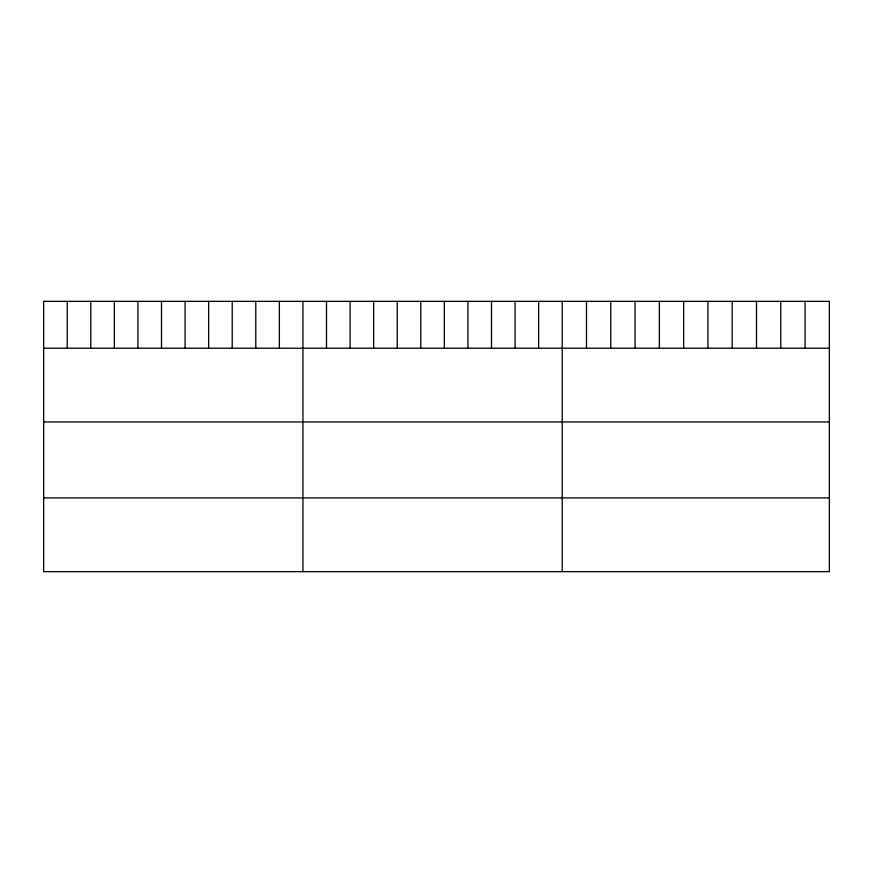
<?xml version="1.0" encoding="UTF-8"?>
<svg xmlns="http://www.w3.org/2000/svg" width="873" height="873" viewBox="0 0 873 873"><rect width="100%" height="100%" fill="white"/><g stroke="black" fill="none" stroke-linecap="round" stroke-linejoin="round"><path stroke-width="1.31" d="M43.65 348.207L829.35 348.207M43.65 421.943L829.35 421.943M43.65 497.916L829.35 497.916M805.07 301.36L805.07 348.207M780.778 301.36L780.778 348.207M756.498 301.36L756.498 348.207M732.207 301.36L732.207 348.207M707.927 301.36L707.927 348.207M683.635 301.36L683.635 348.207M659.355 301.36L659.355 348.207M635.064 301.36L635.064 348.207M610.784 301.36L610.784 348.207M586.492 301.36L586.492 348.207M562.212 301.36L562.212 571.64M538.641 301.36L538.641 348.207M515.07 301.36L515.07 348.207M491.499 301.36L491.499 348.207M467.928 301.36L467.928 348.207M444.357 301.36L444.357 348.207M420.786 301.36L420.786 348.207M397.215 301.36L397.215 348.207M373.644 301.36L373.644 348.207M350.073 301.36L350.073 348.207M326.502 301.36L326.502 348.207M302.931 301.36L302.931 571.64M279.36 301.36L279.36 348.207M255.789 301.36L255.789 348.207M232.218 301.36L232.218 348.207M208.647 301.36L208.647 348.207M185.076 301.36L185.076 348.207M161.505 301.36L161.505 348.207M137.934 301.36L137.934 348.207M114.363 301.36L114.363 348.207M90.792 301.36L90.792 348.207M67.221 301.36L67.221 348.207M829.35 301.36L43.65 301.36L43.65 571.64L829.35 571.64L829.35 301.36"/></g></svg>
